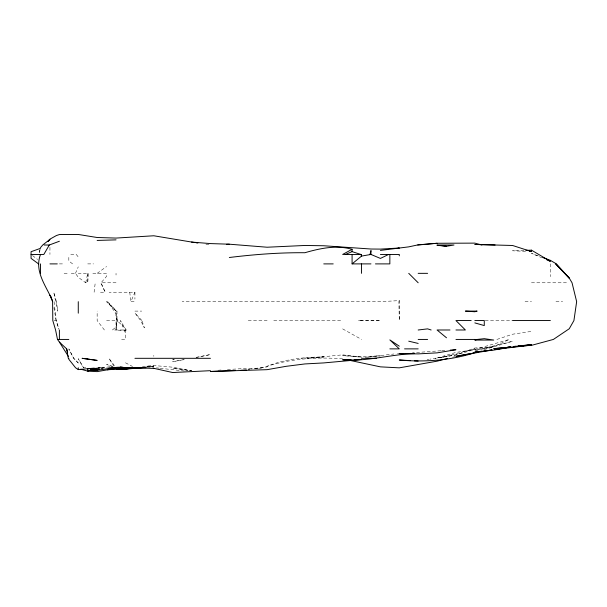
<?xml version="1.0" encoding="UTF-8"?>
<svg xmlns="http://www.w3.org/2000/svg" width="607" height="607" viewBox="0 0 607 607"><rect width="100%" height="100%" fill="white"/><g stroke="black" fill="none" stroke-linecap="round" stroke-linejoin="round"><path stroke-width="0.46" stroke-dasharray="3.04 2.28" d="M71.247 273.34L75.465 273.34L78.273 277.285L85.716 282.779L87.712 282.779L88.539 273.34L78.273 273.34M126.18 329.988L125.482 330.694L116.036 329.988L116.999 320.549L116.976 311.103L106.597 301.664L116.036 311.103L116.036 315.61L116.999 320.549L116.036 326.998L112.409 329.988L126.18 329.988L120.482 320.549L125.482 333.387M94.108 292.225L95.238 282.779M85.716 282.779L87.712 273.37L88.539 273.34M116.036 326.998L117.508 320.549L116.036 315.61M40.054 249.34L38.939 253.605L40.502 248.331M399.292 300.609L398.882 301.664L399.292 320.549L399.292 300.609L380.414 301.664L182.13 301.664M134.094 301.664L130.9 301.664L134.921 292.225L109.116 292.225M75.465 273.34L78.273 266.845M97.15 273.34L106.597 266.541M496.89 339.434L512.596 334.214L531.482 331.376M101.24 368.813L104.503 367.759L101.24 368.677M483.825 349.723L512.596 341.263L474.833 350.58L493.711 346.734L509.296 339.434L455.948 354.943L429.756 359.185M437.063 357.993L455.948 352.401L493.711 346.734L474.833 348.023L455.948 354.943L435.098 358.312M474.833 348.699L439.931 358.092M452.519 357.288L455.091 356.673M196.289 357.417L210.454 354.549L196.069 357.417M183.519 359.67L172.691 361.711L184.376 359.61M101.703 367.759L112.257 366.522M342.644 358.858C317.415 356.84 291.322 358.555 267.11 366.302C285.085 358.98 304.524 357.128 323.759 356.924L307.392 358.312L342.644 354.845L361.529 357.182L342.644 355.611L361.529 356.567L380.414 355.884L366.021 357.348M427.085 359.617L428.868 359.329M255.418 368.684L267.11 366.795L250.919 369.01M250.023 369.132L248.225 369.382L250.114 369.337M147.509 366.947L153.806 366.112L146.249 366.476L153.806 366.089L147.509 366.81M365.126 357.371L393.897 353.995M397.494 353.593L399.292 353.395M142.478 366.469L153.806 365.52L172.691 367.197L191.569 370.9L172.691 368.07L191.569 370.68M218.012 370.255L222.731 369.891M227.45 369.534L248.225 368.305L261.442 368.745M323.759 356.924L300.935 358.312M440.841 350.747L412.51 352.804M441.782 350.687L445.561 350.429M523.924 250.418L512.596 250.79L527.703 251.435M70.769 254.454L76.292 254.454L78.273 256.981M59.387 263.893L62.984 263.893M87.712 263.893L93.546 263.893M64.122 273.34L68.826 273.34M92.833 273.34L106.597 273.34L106.597 276.322L101.05 282.779L105.201 292.225L99.571 292.225M116.036 282.779L100.754 282.779L105.201 292.225M531.482 282.779L568.334 282.779M525.063 301.664L531.482 301.664M555.966 301.664L562.628 301.664M116.976 311.103L116.036 311.103L107.667 301.664L116.036 313.796L116.999 320.549L125.482 328.433L125.482 339.434L119.913 339.434M134.921 311.103L141.689 311.103M54.038 320.549L56.132 320.549L59 329.131M106.597 320.549L116.036 320.549L116.036 329.988M248.225 320.549L267.11 320.549M273.749 320.549L342.644 320.549M485.213 320.549L512.596 320.549M85.845 367.759L83.425 367.759L78.273 358.714L83.607 367.759M101.232 367.759L106.597 367.759M147.198 367.068L153.806 367.296M184.376 370.991L160.096 368.267M156.5 367.842L159.201 368.161M205.963 244.31L209.559 244.871M112.606 366.37L106.597 364.466L112.606 366.56M538.348 255.911L531.482 253.385L541.785 257.725M125.482 362.789L132.561 366.514M342.644 328.88L361.529 339.434M32.512 255.562L37.596 259.455M72.597 263.893L68.826 260.98L68.826 255.813M104.396 329.988L97.15 320.549L97.15 311.103M114.389 365.581L108.896 358.312L113.957 366.18M53.932 307.673L56.132 320.549L58.864 329.131M129.731 292.225L130.9 301.664M54.069 301.664L56.132 320.549M550.367 263.893L550.367 276.663M153.806 355.406L153.806 356.339M134.921 292.225L134.921 299.114M116.036 273.34L116.036 275.032M87.712 273.34L87.712 282.779M49.941 247.299L49.941 254.454M361.529 320.23L358.213 320.549L380.414 320.549L361.529 320.23M174.581 359.64L172.691 359.784L174.581 359.64M78.273 363.001L73.637 358.312L68.826 348.926L73.728 358.312L78.273 363.001M141.909 320.549L134.921 313.03L140.68 320.549L144.36 327.863L141.909 320.549M56.428 301.664L53.727 292.225L57.741 311.103L56.428 301.664"/><path stroke-width="0.91" d="M52.597 300.86C46.253 286.079 34.007 271.458 40.502 254.454M59.387 241.252L49.296 245.008L43.818 254.454L31.063 254.454M48.158 241.351L49.941 239.15L56.345 235.569L59.387 234.552L78.273 234.461L97.15 237.504L116.036 238.073L153.806 235.774L194.27 242.489M40.502 247.633L42.718 245.008L49.941 239.378L48.158 241.495M352.083 254.454L352.083 263.893L361.529 256.086L370.968 254.454L380.414 258.43L388.579 254.454M352.083 251.632L352.083 249.302L342.644 254.454L361.529 254.454L361.529 256.086L360.884 254.454L352.083 251.632L345.391 254.454M380.414 250.41L408.739 246.859L418.177 244.833L437.063 243.27L474.833 243.126L481.92 245.008M40.502 248.331L31.063 251.708L31.063 258.385L38.567 263.893M96.293 368.138L87.712 371.127L80.845 369.223M99.601 369.344L97.15 370.133L90.542 369.951M397.577 248.506L399.292 248.02L380.414 249.105L370.968 249.022L323.759 245.752L304.873 245.471L267.11 247.224L229.34 244.196L210.454 243.589L191.569 242.072M98.789 369.375L90.542 369.921M473.93 353.024C449.916 360.444 424.21 362.303 399.292 360.004L410.628 360.641M447.374 358.532L437.063 361.173L399.292 367.842L380.414 366.856L348.942 360.179M470.334 353.631L455.948 356.332L491.913 349.981M472.132 353.297L473.93 352.955M446.502 246.26L453.998 245.008L437.063 245.008L446.502 246.26L437.063 245.296M107.454 369.693C122.713 366.992 138.381 367.85 153.806 368.434M497.308 349.071L499.113 348.775M500.912 348.486L510.798 346.893L493.711 350.11L474.833 352.083L482.026 351.157M351.142 359.655L342.644 359.784C366.932 361.833 390.369 354.367 414.399 353.593M143.017 367.538L125.482 369.215L119.814 368.73M483.825 350.922L486.518 350.573M489.219 350.231L491.913 349.882M229.34 257.497C254.379 254.432 279.637 252.497 304.873 252.732C320.064 248.339 336.513 244.811 352.083 249.302M418.177 329.988L427.624 328.873L431.129 329.988M131.279 367.538L126.271 368.1M494.614 349.541L531.482 345.049L525.814 345.52M138.517 367.819L141.219 367.516M504.508 347.492L493.711 348.684L512.596 347.075L531.482 344.586L517.991 346.028M507.202 347.196L509.903 346.901M513.499 346.506L515.297 346.316M125.482 368.897L134.921 367.925L125.482 368.965L116.036 368.95L120.755 368.752M125.482 368.191L131.544 367.538L125.482 368.35L108.486 368.199L116.036 368.259L97.15 371.628L87.712 371.158L87.712 368.722L97.15 368.449L100.345 367.759L97.955 367.819M68.826 358.312L68.826 359.268L75.549 367.759L78.273 369.602L94.32 368.108M437.063 243.27L417.753 245.008M90.542 369.617L93.379 369.367M516.375 346.293L513.545 346.521L531.482 345.353L553.387 339.434L569.252 328.751L573.926 320.549L576.65 301.664L572.037 282.779L569.252 278.082L555.648 263.893L569.252 278.158L556.399 263.893L550.367 260.342L542.643 257.497M518.264 346.134L523.924 345.671M450.28 350.11L455.948 349.723L437.063 352.872L418.177 353.889L399.292 353.615L403.071 353.578M107.538 369.777L125.482 368.548L122.644 368.669M210.454 370.68L172.691 372.539L153.806 368.32M235.008 370.581L210.454 371.469L267.11 369.671L285.988 366.34L304.873 363.942L323.759 362.918L361.529 359.496L354.92 359.594M240.668 370.262L246.336 369.944M134.921 368.221L146.249 367.66M226.51 244.318L229.34 244.196M525.814 250.35L531.482 250.16L550.367 261.344L546.93 259.895M97.15 240.425L116.036 239.864M133.145 367.759L125.482 367.918L134.921 367.743M44.167 245.008L49.296 245.008M495.1 245.008L474.833 244.446L512.596 245.486L531.482 251.594L531.482 250.16M380.414 254.454L399.292 254.454L399.292 255.843M49.941 263.893L57.286 263.893M323.759 263.893L333.205 263.893M352.083 263.893L370.968 263.893M375.452 263.893L389.853 263.893L389.853 254.454M418.177 273.34L427.624 273.34M471.176 320.549L455.948 320.549L465.387 329.988L455.948 329.988M474.833 320.549L484.272 320.549L484.272 325.58L474.833 322.886M512.596 320.549L550.367 320.549M449.984 329.988L437.063 329.988L446.502 337.788M51.322 297.369L49.941 295.214L52.597 301.664L52.801 320.549L55.578 329.988L57.498 339.434L68.826 339.434M418.177 339.434L427.624 339.434M455.956 339.434L474.833 339.434M389.853 348.873L399.292 348.873L389.853 339.897L399.292 346.18M404.558 348.873L418.177 348.873M134.921 358.312L210.454 358.312M361.529 358.312L376.408 358.312M90.542 369.792C102.484 371.583 113.676 365.406 125.482 367.759L120.33 366.947M529.592 251.518L531.482 251.594M414.399 360.854L418.177 361.066M196.069 242.77L197.867 243.05M408.739 341.18L418.177 343.433M57.498 339.434L59.387 342.082L66.664 348.873L67.62 352.53M408.739 273.34L418.177 282.779M68.356 356.355L59.387 342.082M66.664 348.873L68.288 358.312M361.529 263.893L361.529 273.34M78.273 301.664L78.273 313.182M78.273 367.759L78.273 369.602M59.387 329.988L59.387 339.434M40.502 263.893L40.502 273.34M370.968 250.699L370.004 254.454L370.968 254.454L370.968 250.699M476.973 311.103L474.833 311.748L465.387 311.103L476.973 311.103M477.284 339.434L474.833 340.072L493.711 340.064L484.272 338.668L477.284 339.434M87.712 359.056L82.066 358.312L97.15 360.414L87.712 359.056"/></g></svg>
